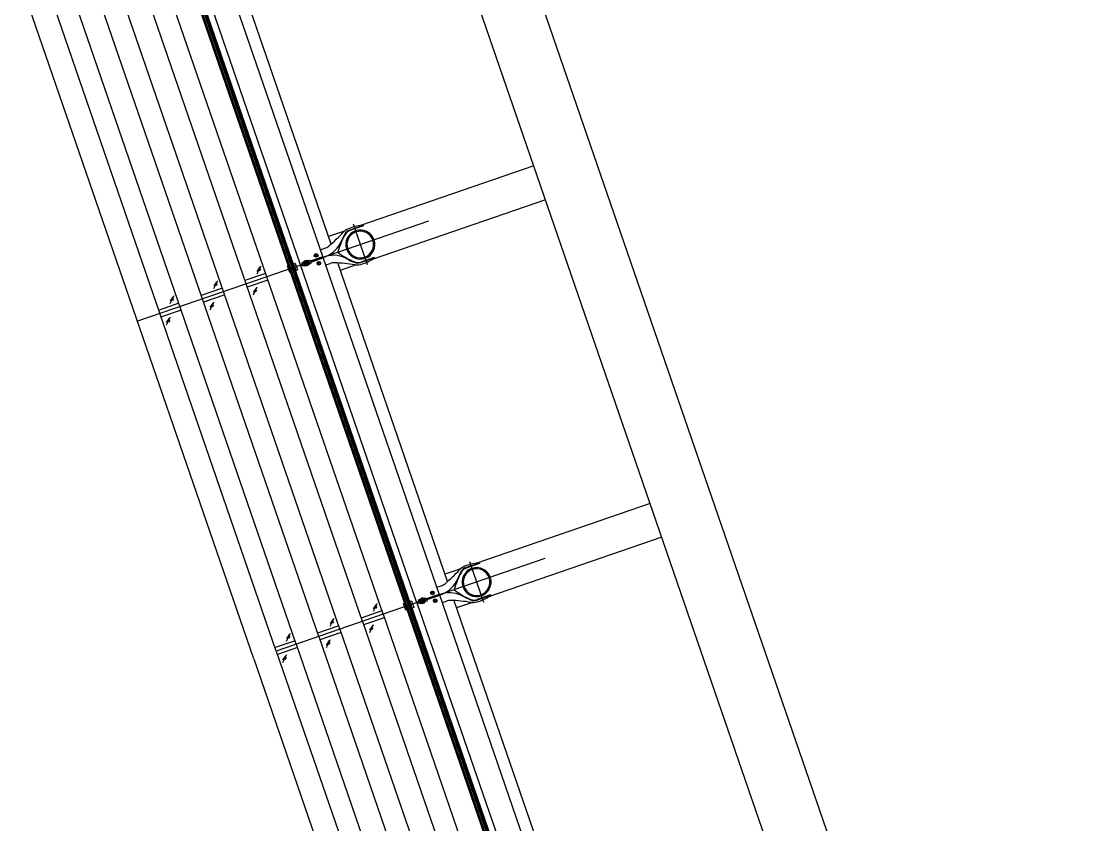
# Model space of a CAD drawing. Extents: x 809487 to 809680, y 818779 to 819225.
# Drawn here: x 809517.71 to 809526.6, y 818992.53 to 818999.28 of the extents above; entities that cross this region are included whole.
import ezdxf

# ---------------------------------------------------------------- set-up
doc = ezdxf.new("R2010")
doc.units = 0
for name, color, linetype in [('MAJ214__', 7, 'Continuous'), ('MAJ270__', 7, 'Continuous'), ('MAJ292__', 7, 'Continuous')]:
    doc.layers.add(name, color=color, linetype=linetype)

msp = doc.modelspace()

# ---------------------------------------------------------------- linework, layer by layer
at = {"layer": 'MAJ214__'}
for p, q in [((809521.0378, 818994.3969), (809519.0844, 819000.0701)), ((809520.0595, 818997.2382), (809520.0737, 818997.2431)), ((809520.0809, 818997.2562), (809520.0705, 818997.2526)), ((809520.0705, 818997.2526), (809520.0737, 818997.2431)), ((809520.1209, 818997.2633), (809520.0901, 818997.2527)), ((809520.091, 818997.2652), (809520.1127, 818997.2727)), ((809520.0916, 818997.2665), (809520.091, 818997.2652)), ((809520.0919, 818997.2624), (809520.091, 818997.2652)), ((809520.1114, 818997.2733), (809520.0916, 818997.2665)), ((809520.0917, 818997.2269), (809520.1357, 818997.242)), ((809520.0919, 818997.2624), (809520.1137, 818997.2699)), ((809520.0938, 818997.263), (809520.0942, 818997.2621)), ((809520.1266, 818997.2468), (809520.0958, 818997.2362)), ((809520.1114, 818997.2733), (809520.1127, 818997.2727)), ((809520.1118, 818997.2692), (809520.1121, 818997.2683)), ((809520.1137, 818997.2699), (809520.1127, 818997.2727)), ((809520.121, 818997.2634), (809520.1286, 818997.266)), ((809520.1262, 818997.2718), (809520.1366, 818997.2754)), ((809520.1343, 818997.2495), (809520.1267, 818997.2469)), ((809520.1464, 818997.247), (809520.136, 818997.2434)), ((809520.1366, 818997.2754), (809520.1399, 818997.2659)), ((809520.2486, 818997.3034), (809520.1399, 818997.2659)), ((809520.2519, 818997.2939), (809520.1431, 818997.2565)), ((809520.1431, 818997.2565), (809520.1464, 818997.247)), ((809520.0628, 818997.2288), (809520.077, 818997.2337)), ((809520.0802, 818997.2242), (809520.077, 818997.2337)), ((809520.0906, 818997.2278), (809520.0802, 818997.2242)), ((809520.0882, 818997.2336), (809520.0958, 818997.2362)), ((809520.1249, 818997.2372), (809520.1032, 818997.2297)), ((809520.1041, 818997.2269), (809520.1032, 818997.2297)), ((809520.1259, 818997.2344), (809520.1041, 818997.2269)), ((809520.1054, 818997.2263), (809520.1041, 818997.2269)), ((809520.1047, 818997.2313), (809520.1049, 818997.2309)), ((809520.1055, 818997.2306), (809520.1049, 818997.2309)), ((809520.1054, 818997.2263), (809520.1253, 818997.2331)), ((809520.1226, 818997.2364), (809520.1229, 818997.2371)), ((809520.1227, 818997.2375), (809520.1229, 818997.2371)), ((809520.1259, 818997.2344), (809520.1249, 818997.2372)), ((809520.1253, 818997.2331), (809520.1259, 818997.2344)), ((809521.0362, 818994.4017), (809521.0504, 818994.4066)), ((809521.0576, 818994.4196), (809521.0472, 818994.416)), ((809521.0472, 818994.416), (809521.0504, 818994.4066)), ((809521.0649, 818994.397), (809521.0725, 818994.3996)), ((809521.0976, 818994.4268), (809521.0668, 818994.4162)), ((809521.0677, 818994.4286), (809521.0894, 818994.4361)), ((809521.0683, 818994.4299), (809521.0677, 818994.4286)), ((809521.0687, 818994.4258), (809521.0677, 818994.4286)), ((809521.0882, 818994.4368), (809521.0683, 818994.4299)), ((809521.0684, 818994.3903), (809521.1124, 818994.4055)), ((809521.0687, 818994.4258), (809521.0904, 818994.4333)), ((809521.0705, 818994.4265), (809521.0709, 818994.4255)), ((809521.1033, 818994.4102), (809521.0725, 818994.3996)), ((809521.1016, 818994.4007), (809521.0799, 818994.3932)), ((809521.0882, 818994.4368), (809521.0894, 818994.4361)), ((809521.0885, 818994.4327), (809521.0888, 818994.4317)), ((809521.0904, 818994.4333), (809521.0894, 818994.4361)), ((809521.0978, 818994.4268), (809521.1054, 818994.4295)), ((809521.0993, 818994.3999), (809521.0996, 818994.4005)), ((809521.0994, 818994.401), (809521.0996, 818994.4005)), ((809521.1026, 818994.3978), (809521.1016, 818994.4007)), ((809521.1029, 818994.4352), (809521.1133, 818994.4388)), ((809521.1111, 818994.4129), (809521.1035, 818994.4103)), ((809521.1231, 818994.4105), (809521.1127, 818994.4069)), ((809521.1133, 818994.4388), (809521.1166, 818994.4294)), ((809521.2253, 818994.4668), (809521.1166, 818994.4294)), ((809521.2286, 818994.4573), (809521.1199, 818994.4199)), ((809521.1199, 818994.4199), (809521.1231, 818994.4105)), ((809521.0378, 818994.3969), (809522.9912, 818988.7238)), ((809521.0395, 818994.3922), (809521.0537, 818994.3971)), ((809521.0569, 818994.3877), (809521.0537, 818994.3971)), ((809521.0674, 818994.3913), (809521.0569, 818994.3877)), ((809521.0809, 818994.3904), (809521.0799, 818994.3932)), ((809521.1026, 818994.3978), (809521.0809, 818994.3904)), ((809521.0821, 818994.3897), (809521.0809, 818994.3904)), ((809521.0815, 818994.3948), (809521.0816, 818994.3943)), ((809521.0822, 818994.394), (809521.0816, 818994.3943)), ((809521.0821, 818994.3897), (809521.102, 818994.3966)), ((809521.102, 818994.3966), (809521.1026, 818994.3978))]:
    msp.add_line(p, q, dxfattribs=at)
for points in [[(809520.5865, 818997.5668), (809520.4737, 818997.528)], [(809520.1251, 818997.2727), (809520.0811, 818997.2576)], [(809520.6803, 818997.2943), (809520.5675, 818997.2555)], [(809521.5632, 818994.7302), (809521.4504, 818994.6914)], [(809521.1018, 818994.4362), (809521.0579, 818994.421)], [(809521.657, 818994.4578), (809521.5442, 818994.4189)]]:
    msp.add_lwpolyline(points, dxfattribs=at)
for centre, radius in [((809520.1916, 818997.3154), 0.0155), ((809520.1916, 818997.3154), 0.0135), ((809520.1916, 818997.3154), 0.0042), ((809520.2144, 818997.2493), 0.0155), ((809520.2144, 818997.2493), 0.0135), ((809520.2144, 818997.2493), 0.0042), ((809521.1683, 818994.4789), 0.0155), ((809521.1683, 818994.4789), 0.0135), ((809521.1683, 818994.4789), 0.0042), ((809521.1911, 818994.4127), 0.0155), ((809521.1911, 818994.4127), 0.0135), ((809521.1911, 818994.4127), 0.0042)]:
    msp.add_circle(centre, radius, dxfattribs=at)
for centre, radius, start, end in [((809520.4995, 818997.4531), 0.0792, 109, 149.96236), ((809520.3771, 818997.4278), 0.02, 326.67541, 338.10407), ((809520.9218, 818997.2089), 0.567, 149.96236, 158.10407), ((809520.1878, 818997.5207), 0.2307, 285.67731, 333.23123), ((809520.1084, 818997.2498), 0.0095, 145.18264, 198.99991), ((809520.1084, 818997.2498), 0.0095, 198.99991, 252.81736), ((809520.1084, 818997.2498), 0.006, 19.00013, 198.99986), ((809520.1084, 818997.2498), 0.006, 198.99986, 19.00013), ((809520.1084, 818997.2498), 0.0109, 101.1265, 116.87349), ((809520.1084, 818997.2498), 0.0095, 19.00008, 71.30512), ((809520.1084, 818997.2498), 0.0095, 326.69488, 19.00008), ((809520.3378, 818997.0852), 0.2307, 64.76877, 112.32268), ((809520.1878, 818997.5207), 0.2307, 285.67731, 292.32268), ((809520.3378, 818997.0852), 0.2307, 105.67731, 112.32268), ((809520.4297, 818997.2749), 0.02, 59.89592, 71.32459), ((809520.7241, 818997.7828), 0.567, 239.89592, 248.03764), ((809520.5417, 818997.3304), 0.0792, 248.03764, 289), ((809520.1084, 818997.2498), 0.0109, 281.1265, 296.87349), ((809521.4762, 818994.6165), 0.0792, 109, 149.96236), ((809521.1646, 818994.6841), 0.2307, 285.67731, 333.23123), ((809521.3538, 818994.5912), 0.02, 326.67541, 338.10407), ((809521.8985, 818994.3723), 0.567, 149.96236, 158.10407), ((809521.0851, 818994.4132), 0.0095, 145.18264, 198.99991), ((809521.0851, 818994.4132), 0.0095, 198.99991, 252.81736), ((809521.0851, 818994.4132), 0.006, 19.00013, 198.99986), ((809521.0851, 818994.4132), 0.006, 198.99986, 19.00013), ((809521.0851, 818994.4132), 0.0109, 101.1265, 116.87349), ((809521.0851, 818994.4132), 0.0109, 281.1265, 296.87349), ((809521.0851, 818994.4132), 0.0095, 19.00008, 71.30512), ((809521.0851, 818994.4132), 0.0095, 326.69488, 19.00008), ((809521.3145, 818994.2487), 0.2307, 64.76877, 112.32268), ((809521.1646, 818994.6841), 0.2307, 285.67731, 292.32268), ((809521.3145, 818994.2487), 0.2307, 105.67731, 112.32268), ((809521.4064, 818994.4384), 0.02, 59.89592, 71.32459), ((809521.7009, 818994.9462), 0.567, 239.89592, 248.03764), ((809521.5184, 818994.4938), 0.0792, 248.03764, 289)]:
    msp.add_arc(centre, radius, start, end, dxfattribs=at)
for points, degree in [([(809520.0809, 818997.2569), (809520.0809, 818997.2569), (809520.0809, 818997.257), (809520.0809, 818997.2571), (809520.0809, 818997.2571), (809520.0809, 818997.2572), (809520.0809, 818997.2572), (809520.0809, 818997.2573), (809520.0809, 818997.2573), (809520.081, 818997.2574), (809520.081, 818997.2574), (809520.081, 818997.2575), (809520.081, 818997.2575), (809520.0811, 818997.2576), (809520.0811, 818997.2576), (809520.0811, 818997.2576)], 3), ([(809520.0817, 818997.2507), (809520.0816, 818997.251), (809520.0815, 818997.2514), (809520.0813, 818997.2522), (809520.0812, 818997.2528), (809520.081, 818997.2539), (809520.081, 818997.2545), (809520.0809, 818997.2556), (809520.0809, 818997.2562), (809520.0809, 818997.2569)], 3), ([(809520.0817, 818997.2507), (809520.0817, 818997.2507), (809520.0817, 818997.2506), (809520.0817, 818997.2506), (809520.0817, 818997.2506), (809520.0817, 818997.2505), (809520.0817, 818997.2505), (809520.0818, 818997.2505)], 3), ([(809520.0825, 818997.2501), (809520.0825, 818997.2501), (809520.0825, 818997.2501), (809520.0825, 818997.2501), (809520.0824, 818997.2501), (809520.0824, 818997.2501), (809520.0823, 818997.2501), (809520.0822, 818997.2501), (809520.0821, 818997.2501), (809520.082, 818997.2502), (809520.0819, 818997.2502), (809520.0818, 818997.2504), (809520.0818, 818997.2504), (809520.0818, 818997.2505)], 3), ([(809520.0825, 818997.2501), (809520.0832, 818997.2504), (809520.0838, 818997.2506), (809520.0854, 818997.2511), (809520.0863, 818997.2514), (809520.0879, 818997.252), (809520.0885, 818997.2522), (809520.0894, 818997.2525), (809520.0898, 818997.2526), (809520.0901, 818997.2527)], 3), ([(809520.0825, 818997.2501), (809520.0834, 818997.2504), (809520.0843, 818997.2507), (809520.0852, 818997.251), (809520.0864, 818997.2515), (809520.0877, 818997.2519), (809520.089, 818997.2524), (809520.0894, 818997.2525), (809520.0897, 818997.2526), (809520.0901, 818997.2527)], 3), ([(809520.0901, 818997.2527), (809520.0901, 818997.2527), (809520.0901, 818997.2527), (809520.0902, 818997.2526), (809520.0902, 818997.2524), (809520.0904, 818997.2518), (809520.0904, 818997.2514), (809520.0906, 818997.2501), (809520.0907, 818997.2491), (809520.0912, 818997.2469), (809520.0915, 818997.2457), (809520.0919, 818997.2444), (809520.092, 818997.2443), (809520.092, 818997.2441)], 3), ([(809520.092, 818997.2441), (809520.0923, 818997.2431), (809520.0927, 818997.2421), (809520.0937, 818997.2402), (809520.0942, 818997.2392), (809520.095, 818997.2379), (809520.0952, 818997.2374), (809520.0956, 818997.2368), (809520.0957, 818997.2366), (809520.0958, 818997.2363), (809520.0958, 818997.2363), (809520.0958, 818997.2362)], 3), ([(809520.1013, 818997.2563), (809520.1013, 818997.2563), (809520.1013, 818997.2563), (809520.1013, 818997.2562), (809520.1012, 818997.2561), (809520.1011, 818997.2559), (809520.101, 818997.2557), (809520.1007, 818997.2554), (809520.1006, 818997.2552), (809520.1005, 818997.255)], 3), ([(809520.1035, 818997.2596), (809520.1023, 818997.2578), (809520.1013, 818997.2563)], 2), ([(809520.11, 818997.2593), (809520.1083, 818997.2599), (809520.1063, 818997.2605)], 2), ([(809520.1115, 818997.2588), (809520.1113, 818997.2589), (809520.1111, 818997.2589), (809520.1107, 818997.2591), (809520.1105, 818997.2591), (809520.1102, 818997.2592), (809520.1101, 818997.2593), (809520.11, 818997.2593), (809520.11, 818997.2593), (809520.11, 818997.2593)], 3), ([(809520.1134, 818997.24), (809520.1145, 818997.2418), (809520.1155, 818997.2433)], 2), ([(809520.1155, 818997.2433), (809520.1155, 818997.2433), (809520.1155, 818997.2433), (809520.1156, 818997.2434), (809520.1156, 818997.2435), (809520.1158, 818997.2437), (809520.1159, 818997.2439), (809520.1161, 818997.2442), (809520.1163, 818997.2444), (809520.1164, 818997.2446)], 3), ([(809520.1209, 818997.2633), (809520.1209, 818997.2634), (809520.121, 818997.2634), (809520.121, 818997.2634)], 2), ([(809520.1209, 818997.2633), (809520.1209, 818997.2634), (809520.121, 818997.2634), (809520.121, 818997.2634)], 2), ([(809520.1249, 818997.2555), (809520.1245, 818997.2565), (809520.1241, 818997.2575), (809520.1232, 818997.2594), (809520.1226, 818997.2604), (809520.1219, 818997.2617), (809520.1216, 818997.2622), (809520.1213, 818997.2628), (809520.1212, 818997.263), (809520.1211, 818997.2633), (809520.1211, 818997.2633), (809520.121, 818997.2634)], 3), ([(809520.1267, 818997.2469), (809520.1267, 818997.2469), (809520.1267, 818997.2469), (809520.1267, 818997.247), (809520.1266, 818997.2472), (809520.1265, 818997.2478), (809520.1264, 818997.2482), (809520.1262, 818997.2494), (809520.1261, 818997.2505), (809520.1257, 818997.2527), (809520.1254, 818997.2539), (809520.1249, 818997.2552), (809520.1249, 818997.2553), (809520.1249, 818997.2555)], 3), ([(809520.1258, 818997.2723), (809520.1262, 818997.2719), (809520.1265, 818997.2714), (809520.1272, 818997.2704), (809520.1275, 818997.2699), (809520.1281, 818997.2689), (809520.1283, 818997.2684), (809520.1287, 818997.2676), (809520.1288, 818997.2673), (809520.1289, 818997.267)], 3), ([(809520.1267, 818997.2469), (809520.1267, 818997.2468), (809520.1266, 818997.2468), (809520.1266, 818997.2468)], 2), ([(809520.129, 818997.2668), (809520.129, 818997.2667), (809520.129, 818997.2667), (809520.129, 818997.2666), (809520.129, 818997.2665), (809520.129, 818997.2664), (809520.129, 818997.2663), (809520.1289, 818997.2662), (809520.1289, 818997.2661), (809520.1288, 818997.2661), (809520.1287, 818997.266), (809520.1286, 818997.266), (809520.1286, 818997.266), (809520.1286, 818997.266)], 3), ([(809520.129, 818997.2668), (809520.129, 818997.2668), (809520.129, 818997.2668), (809520.129, 818997.2668), (809520.129, 818997.2669), (809520.129, 818997.2669), (809520.1289, 818997.2669), (809520.1289, 818997.267)], 3), ([(809520.1343, 818997.2495), (809520.1343, 818997.2495), (809520.1343, 818997.2495), (809520.1344, 818997.2495), (809520.1344, 818997.2495), (809520.1345, 818997.2495), (809520.1345, 818997.2495), (809520.1347, 818997.2495), (809520.1347, 818997.2495), (809520.1349, 818997.2494), (809520.1349, 818997.2494), (809520.135, 818997.2492), (809520.1351, 818997.2492), (809520.1351, 818997.2491)], 3), ([(809520.1352, 818997.2489), (809520.1352, 818997.2489), (809520.1351, 818997.2489), (809520.1351, 818997.249), (809520.1351, 818997.249), (809520.1351, 818997.2491), (809520.1351, 818997.2491), (809520.1351, 818997.2491)], 3), ([(809520.1352, 818997.2489), (809520.1353, 818997.2486), (809520.1353, 818997.2482), (809520.1356, 818997.2474), (809520.1357, 818997.2468), (809520.1358, 818997.2457), (809520.1359, 818997.2451), (809520.136, 818997.244), (809520.136, 818997.2433), (809520.136, 818997.2427)], 3), ([(809520.136, 818997.2427), (809520.136, 818997.2427), (809520.136, 818997.2426), (809520.136, 818997.2425), (809520.136, 818997.2425), (809520.136, 818997.2424), (809520.1359, 818997.2424), (809520.1359, 818997.2423), (809520.1359, 818997.2423), (809520.1359, 818997.2422), (809520.1359, 818997.2422), (809520.1358, 818997.2421), (809520.1358, 818997.2421), (809520.1358, 818997.242), (809520.1357, 818997.242), (809520.1357, 818997.242)], 3), ([(809520.0878, 818997.2328), (809520.0878, 818997.2329), (809520.0878, 818997.2329), (809520.0878, 818997.233), (809520.0878, 818997.2331), (809520.0878, 818997.2332), (809520.0879, 818997.2333), (809520.0879, 818997.2334), (809520.088, 818997.2335), (809520.0881, 818997.2335), (809520.0882, 818997.2336), (809520.0882, 818997.2336), (809520.0882, 818997.2336), (809520.0882, 818997.2336)], 3), ([(809520.0878, 818997.2328), (809520.0878, 818997.2328), (809520.0879, 818997.2328), (809520.0879, 818997.2328), (809520.0879, 818997.2327), (809520.0879, 818997.2327), (809520.0879, 818997.2326), (809520.0879, 818997.2326)], 3), ([(809520.091, 818997.2273), (809520.0907, 818997.2277), (809520.0903, 818997.2282), (809520.0897, 818997.2292), (809520.0894, 818997.2297), (809520.0888, 818997.2307), (809520.0885, 818997.2312), (809520.0882, 818997.232), (809520.088, 818997.2323), (809520.0879, 818997.2326)], 3), ([(809520.0917, 818997.2269), (809520.0917, 818997.2269), (809520.0917, 818997.2268), (809520.0916, 818997.2269), (809520.0915, 818997.2269), (809520.0915, 818997.2269), (809520.0914, 818997.2269), (809520.0914, 818997.227), (809520.0913, 818997.227), (809520.0913, 818997.227), (809520.0913, 818997.227), (809520.0912, 818997.2271), (809520.0912, 818997.2271), (809520.0911, 818997.2272), (809520.0911, 818997.2272), (809520.091, 818997.2273)], 3), ([(809520.1054, 818997.2408), (809520.1056, 818997.2407), (809520.1058, 818997.2407), (809520.1062, 818997.2405), (809520.1064, 818997.2405), (809520.1066, 818997.2404), (809520.1067, 818997.2403), (809520.1068, 818997.2403), (809520.1068, 818997.2403), (809520.1069, 818997.2403)], 3), ([(809520.1069, 818997.2403), (809520.1086, 818997.2397), (809520.1105, 818997.2391)], 2), ([(809521.0576, 818994.4203), (809521.0576, 818994.4204), (809521.0576, 818994.4204), (809521.0576, 818994.4205), (809521.0576, 818994.4206), (809521.0576, 818994.4207), (809521.0576, 818994.4207), (809521.0576, 818994.4208), (809521.0577, 818994.4208), (809521.0577, 818994.4208), (809521.0577, 818994.4209), (809521.0577, 818994.4209), (809521.0578, 818994.421), (809521.0578, 818994.421), (809521.0578, 818994.421), (809521.0579, 818994.421)], 3), ([(809521.0584, 818994.4142), (809521.0583, 818994.4145), (809521.0582, 818994.4148), (809521.058, 818994.4157), (809521.0579, 818994.4162), (809521.0577, 818994.4173), (809521.0577, 818994.4179), (809521.0576, 818994.4191), (809521.0576, 818994.4197), (809521.0576, 818994.4203)], 3), ([(809521.0584, 818994.4142), (809521.0584, 818994.4141), (809521.0584, 818994.4141), (809521.0584, 818994.414), (809521.0584, 818994.414), (809521.0585, 818994.414), (809521.0585, 818994.414), (809521.0585, 818994.414)], 3), ([(809521.0592, 818994.4136), (809521.0592, 818994.4136), (809521.0592, 818994.4136), (809521.0592, 818994.4136), (809521.0592, 818994.4136), (809521.0591, 818994.4135), (809521.059, 818994.4135), (809521.0589, 818994.4136), (809521.0588, 818994.4136), (809521.0587, 818994.4136), (809521.0586, 818994.4137), (809521.0585, 818994.4138), (809521.0585, 818994.4139), (809521.0585, 818994.414)], 3), ([(809521.0592, 818994.4136), (809521.0599, 818994.4138), (809521.0605, 818994.414), (809521.0621, 818994.4146), (809521.0631, 818994.4149), (809521.0646, 818994.4154), (809521.0652, 818994.4156), (809521.0662, 818994.416), (809521.0665, 818994.4161), (809521.0668, 818994.4162)], 3), ([(809521.0592, 818994.4136), (809521.0601, 818994.4139), (809521.061, 818994.4142), (809521.0619, 818994.4145), (809521.0631, 818994.4149), (809521.0644, 818994.4154), (809521.0657, 818994.4158), (809521.0661, 818994.4159), (809521.0664, 818994.4161), (809521.0668, 818994.4162)], 3), ([(809521.0668, 818994.4162), (809521.0668, 818994.4162), (809521.0668, 818994.4162), (809521.0669, 818994.416), (809521.067, 818994.4158), (809521.0671, 818994.4152), (809521.0671, 818994.4148), (809521.0673, 818994.4136), (809521.0675, 818994.4126), (809521.0679, 818994.4103), (809521.0682, 818994.4091), (809521.0686, 818994.4078), (809521.0687, 818994.4077), (809521.0687, 818994.4076)], 3), ([(809521.0687, 818994.4076), (809521.0691, 818994.4066), (809521.0695, 818994.4056), (809521.0704, 818994.4036), (809521.0709, 818994.4027), (809521.0717, 818994.4014), (809521.072, 818994.4009), (809521.0723, 818994.4002), (809521.0724, 818994.4), (809521.0725, 818994.3998), (809521.0725, 818994.3997), (809521.0725, 818994.3996)], 3), ([(809521.0781, 818994.4198), (809521.0781, 818994.4198), (809521.078, 818994.4197), (809521.078, 818994.4197), (809521.0779, 818994.4196), (809521.0778, 818994.4193), (809521.0777, 818994.4192), (809521.0774, 818994.4188), (809521.0773, 818994.4186), (809521.0772, 818994.4185)], 3), ([(809521.0802, 818994.423), (809521.0791, 818994.4213), (809521.0781, 818994.4198)], 2), ([(809521.0821, 818994.4042), (809521.0823, 818994.4042), (809521.0825, 818994.4041), (809521.0829, 818994.404), (809521.0831, 818994.4039), (809521.0834, 818994.4038), (809521.0834, 818994.4038), (809521.0835, 818994.4038), (809521.0836, 818994.4038), (809521.0836, 818994.4037)], 3), ([(809521.0867, 818994.4227), (809521.085, 818994.4233), (809521.083, 818994.424)], 2), ([(809521.0836, 818994.4037), (809521.0853, 818994.4032), (809521.0873, 818994.4025)], 2), ([(809521.0882, 818994.4222), (809521.088, 818994.4223), (809521.0878, 818994.4224), (809521.0874, 818994.4225), (809521.0872, 818994.4226), (809521.0869, 818994.4227), (809521.0868, 818994.4227), (809521.0868, 818994.4227), (809521.0867, 818994.4227), (809521.0867, 818994.4227)], 3), ([(809521.0901, 818994.4035), (809521.0912, 818994.4052), (809521.0922, 818994.4067)], 2), ([(809521.0922, 818994.4067), (809521.0922, 818994.4067), (809521.0923, 818994.4068), (809521.0923, 818994.4068), (809521.0924, 818994.4069), (809521.0925, 818994.4071), (809521.0926, 818994.4073), (809521.0929, 818994.4077), (809521.093, 818994.4079), (809521.0931, 818994.408)], 3), ([(809521.0976, 818994.4268), (809521.0977, 818994.4268), (809521.0977, 818994.4268), (809521.0978, 818994.4268)], 2), ([(809521.0976, 818994.4268), (809521.0977, 818994.4268), (809521.0977, 818994.4268), (809521.0978, 818994.4268)], 2), ([(809521.1016, 818994.4189), (809521.1012, 818994.4199), (809521.1008, 818994.4209), (809521.0999, 818994.4229), (809521.0994, 818994.4238), (809521.0986, 818994.4251), (809521.0983, 818994.4256), (809521.098, 818994.4263), (809521.0979, 818994.4265), (809521.0978, 818994.4267), (809521.0978, 818994.4268), (809521.0978, 818994.4268)], 3), ([(809521.1035, 818994.4103), (809521.1035, 818994.4103), (809521.1034, 818994.4103), (809521.1034, 818994.4105), (809521.1033, 818994.4107), (809521.1032, 818994.4113), (809521.1031, 818994.4116), (809521.103, 818994.4129), (809521.1028, 818994.4139), (809521.1024, 818994.4162), (809521.1021, 818994.4174), (809521.1017, 818994.4187), (809521.1016, 818994.4188), (809521.1016, 818994.4189)], 3), ([(809521.1025, 818994.4358), (809521.1029, 818994.4353), (809521.1033, 818994.4348), (809521.1039, 818994.4338), (809521.1042, 818994.4333), (809521.1048, 818994.4324), (809521.105, 818994.4319), (809521.1054, 818994.4311), (809521.1055, 818994.4307), (809521.1057, 818994.4304)], 3), ([(809521.1035, 818994.4103), (809521.1034, 818994.4103), (809521.1034, 818994.4103), (809521.1033, 818994.4102)], 2), ([(809521.1057, 818994.4302), (809521.1057, 818994.4302), (809521.1057, 818994.4302), (809521.1058, 818994.4301), (809521.1058, 818994.43), (809521.1057, 818994.4298), (809521.1057, 818994.4298), (809521.1056, 818994.4296), (809521.1056, 818994.4296), (809521.1055, 818994.4295), (809521.1054, 818994.4295), (809521.1054, 818994.4295), (809521.1054, 818994.4295), (809521.1054, 818994.4295)], 3), ([(809521.1057, 818994.4302), (809521.1057, 818994.4302), (809521.1057, 818994.4303), (809521.1057, 818994.4303), (809521.1057, 818994.4303), (809521.1057, 818994.4304), (809521.1057, 818994.4304), (809521.1057, 818994.4304)], 3), ([(809521.1111, 818994.4129), (809521.1111, 818994.4129), (809521.1111, 818994.4129), (809521.1111, 818994.4129), (809521.1111, 818994.4129), (809521.1112, 818994.4129), (809521.1113, 818994.4129), (809521.1114, 818994.4129), (809521.1114, 818994.4129), (809521.1116, 818994.4128), (809521.1116, 818994.4128), (809521.1118, 818994.4127), (809521.1118, 818994.4126), (809521.1118, 818994.4125)], 3), ([(809521.1119, 818994.4123), (809521.1119, 818994.4124), (809521.1119, 818994.4124), (809521.1118, 818994.4125), (809521.1118, 818994.4125), (809521.1118, 818994.4125), (809521.1118, 818994.4125), (809521.1118, 818994.4125)], 3), ([(809521.1119, 818994.4123), (809521.112, 818994.412), (809521.1121, 818994.4117), (809521.1123, 818994.4108), (809521.1124, 818994.4103), (809521.1125, 818994.4092), (809521.1126, 818994.4086), (809521.1127, 818994.4074), (809521.1127, 818994.4068), (809521.1127, 818994.4062)], 3), ([(809521.1127, 818994.4062), (809521.1127, 818994.4061), (809521.1127, 818994.4061), (809521.1127, 818994.406), (809521.1127, 818994.4059), (809521.1127, 818994.4058), (809521.1127, 818994.4058), (809521.1126, 818994.4057), (809521.1126, 818994.4057), (809521.1126, 818994.4057), (809521.1126, 818994.4056), (809521.1125, 818994.4056), (809521.1125, 818994.4055), (809521.1125, 818994.4055), (809521.1124, 818994.4055), (809521.1124, 818994.4055)], 3), ([(809521.0646, 818994.3963), (809521.0645, 818994.3963), (809521.0645, 818994.3963), (809521.0645, 818994.3964), (809521.0645, 818994.3965), (809521.0646, 818994.3967), (809521.0646, 818994.3967), (809521.0647, 818994.3969), (809521.0647, 818994.3969), (809521.0648, 818994.397), (809521.0649, 818994.397), (809521.0649, 818994.397), (809521.0649, 818994.397), (809521.0649, 818994.397)], 3), ([(809521.0646, 818994.3963), (809521.0646, 818994.3963), (809521.0646, 818994.3962), (809521.0646, 818994.3962), (809521.0646, 818994.3962), (809521.0646, 818994.3961), (809521.0646, 818994.3961), (809521.0646, 818994.3961)], 3), ([(809521.0678, 818994.3907), (809521.0674, 818994.3912), (809521.067, 818994.3917), (809521.0664, 818994.3927), (809521.0661, 818994.3932), (809521.0655, 818994.3941), (809521.0653, 818994.3946), (809521.0649, 818994.3954), (809521.0648, 818994.3958), (809521.0646, 818994.3961)], 3), ([(809521.0684, 818994.3903), (809521.0684, 818994.3903), (809521.0684, 818994.3903), (809521.0683, 818994.3903), (809521.0683, 818994.3903), (809521.0682, 818994.3904), (809521.0682, 818994.3904), (809521.0681, 818994.3904), (809521.0681, 818994.3904), (809521.068, 818994.3905), (809521.068, 818994.3905), (809521.0679, 818994.3905), (809521.0679, 818994.3906), (809521.0678, 818994.3906), (809521.0678, 818994.3907), (809521.0678, 818994.3907)], 3)]:
    msp.add_open_spline(points, degree=degree, dxfattribs=at)
at = {"layer": 'MAJ270__'}
for p, q in [((809521.1356, 818997.6035), (809519.761, 818997.1302)), ((809520.5027, 818997.579), (809520.6201, 818997.2381)), ((809522.1123, 818994.7669), (809520.7377, 818994.2936)), ((809521.4794, 818994.7424), (809521.5968, 818994.4015))]:
    msp.add_line(p, q, dxfattribs=at)
at = {"layer": 'MAJ292__'}
for p, q in [((809520.453, 819004.1743), (809526.5965, 818986.3322)), ((809519.9727, 819004.0089), (809526.1162, 818986.1668)), ((809521.2269, 818994.4621), (809519.1661, 819000.4472)), ((809520.3174, 818997.4107), (809519.3954, 819000.0882)), ((809520.9433, 818994.3644), (809518.9898, 819000.0375)), ((809520.9548, 818994.3684), (809519.0014, 819000.0415)), ((809520.9662, 818994.3723), (809519.0128, 819000.0454)), ((809520.9756, 818994.3755), (809519.0222, 819000.0486)), ((809520.9763, 818994.3758), (809519.0229, 819000.0489)), ((809520.9858, 818994.379), (809519.0324, 819000.0522)), ((809520.5797, 818994.2392), (809518.6263, 818999.9123)), ((809520.7542, 818994.2993), (809518.8007, 818999.9724)), ((809520.3906, 818994.1741), (809518.4372, 818999.8472)), ((809520.213, 818994.1129), (809518.2596, 818999.786)), ((809519.8565, 818993.9902), (809517.9031, 818999.6633)), ((809520.0239, 818994.0478), (809518.0705, 818999.7209)), ((809519.6674, 818993.9251), (809517.714, 818999.5982)), ((809522.0192, 818998.0664), (809520.5641, 818997.5653)), ((809522.1169, 818997.7827), (809520.6617, 818997.2817)), ((809520.4292, 818997.5189), (809520.2959, 818997.473)), ((809521.2941, 818994.5742), (809520.3722, 818997.2516)), ((809519.7674, 818997.1641), (809519.5932, 818997.1041)), ((809519.7264, 818997.2256), (809519.6938, 818997.1581)), ((809519.7188, 818997.2177), (809519.6944, 818997.1809)), ((809519.7235, 818997.2013), (809519.7142, 818997.185)), ((809520.0247, 818997.221), (809519.9592, 818997.1984)), ((809520.0247, 818997.221), (809519.9592, 818997.1984)), ((809520.0091, 818997.2156), (809519.9666, 818997.2009)), ((809520.0091, 818997.2156), (809519.9666, 818997.2009)), ((809520.5269, 818997.2352), (809520.3936, 818997.1893)), ((809519.7771, 818997.1357), (809518.6907, 818996.7616)), ((809519.3632, 818997.1005), (809519.3306, 818997.0331)), ((809519.3556, 818997.0926), (809519.3311, 818997.0559)), ((809519.3603, 818997.0762), (809519.351, 818997.0599)), ((809519.7869, 818997.1074), (809519.6128, 818997.0474)), ((809519.4041, 818997.039), (809519.2265, 818996.9779)), ((809519.4237, 818996.9823), (809519.246, 818996.9211)), ((809519.6945, 818997.0472), (809519.6619, 818996.9798)), ((809519.6869, 818997.0393), (809519.6625, 818997.0026)), ((809519.6916, 818997.0229), (809519.6823, 818997.0066)), ((809519.0374, 818996.9127), (809518.8718, 818996.8557)), ((809518.9964, 818996.9742), (809518.9638, 818996.9068)), ((809518.9889, 818996.9663), (809518.9644, 818996.9296)), ((809518.9936, 818996.9499), (809518.9842, 818996.9337)), ((809519.3313, 818996.9222), (809519.2987, 818996.8547)), ((809519.3237, 818996.9143), (809519.2993, 818996.8775)), ((809519.3284, 818996.8979), (809519.3191, 818996.8816)), ((809519.0569, 818996.856), (809518.8913, 818996.799)), ((809518.9645, 818996.7959), (809518.9319, 818996.7284)), ((809518.957, 818996.788), (809518.9325, 818996.7512)), ((809518.9617, 818996.7716), (809518.9524, 818996.7553)), ((809522.9959, 818995.2298), (809521.5408, 818994.7288)), ((809523.0936, 818994.9462), (809521.6384, 818994.4451)), ((809521.4059, 818994.6824), (809521.2726, 818994.6364)), ((809521.2269, 818994.4621), (809523.3854, 818988.1933)), ((809521.3489, 818994.4151), (809522.2708, 818991.7376)), ((809520.7441, 818994.3275), (809520.5699, 818994.2676)), ((809520.7031, 818994.389), (809520.6705, 818994.3216)), ((809520.6955, 818994.3811), (809520.6711, 818994.3444)), ((809520.7002, 818994.3647), (809520.6909, 818994.3484)), ((809521.0014, 818994.3844), (809520.9359, 818994.3619)), ((809521.0014, 818994.3844), (809520.9359, 818994.3619)), ((809520.9858, 818994.379), (809520.9433, 818994.3644)), ((809520.9858, 818994.379), (809520.9433, 818994.3644)), ((809520.9433, 818994.3644), (809522.8967, 818988.6913)), ((809520.9548, 818994.3684), (809522.9082, 818988.6953)), ((809520.9662, 818994.3723), (809522.9196, 818988.6992)), ((809520.9756, 818994.3755), (809522.929, 818988.7024)), ((809520.9763, 818994.3758), (809522.9298, 818988.7027)), ((809520.9858, 818994.379), (809522.9392, 818988.7059)), ((809521.5036, 818994.3987), (809521.3703, 818994.3528)), ((809520.7538, 818994.2992), (809519.8565, 818993.9902)), ((809520.3399, 818994.264), (809520.3073, 818994.1965)), ((809520.3323, 818994.2561), (809520.3078, 818994.2193)), ((809520.337, 818994.2397), (809520.3277, 818994.2234)), ((809520.5797, 818994.2392), (809522.5331, 818988.5661)), ((809520.7636, 818994.2708), (809520.5895, 818994.2108)), ((809520.7542, 818994.2993), (809522.7076, 818988.6262)), ((809519.9731, 818994.1377), (809519.9405, 818994.0702)), ((809520.3808, 818994.2025), (809520.2032, 818994.1413)), ((809520.4004, 818994.1457), (809520.2227, 818994.0846)), ((809520.3906, 818994.1741), (809522.344, 818988.501)), ((809520.6712, 818994.2107), (809520.6386, 818994.1432)), ((809520.6636, 818994.2028), (809520.6392, 818994.166)), ((809520.6684, 818994.1864), (809520.659, 818994.1701)), ((809520.0141, 818994.0762), (809519.8485, 818994.0192)), ((809519.9656, 818994.1298), (809519.9411, 818994.093)), ((809519.9703, 818994.1134), (809519.961, 818994.0971)), ((809520.0239, 818994.0478), (809521.9773, 818988.3747)), ((809520.213, 818994.1129), (809522.1664, 818988.4398)), ((809520.308, 818994.0856), (809520.2754, 818994.0182)), ((809520.3004, 818994.0777), (809520.276, 818994.041)), ((809520.3051, 818994.0613), (809520.2958, 818994.045)), ((809519.8565, 818993.9902), (809521.8099, 818988.3171)), ((809520.0336, 818994.0195), (809519.868, 818993.9624)), ((809519.9412, 818993.9593), (809519.9087, 818993.8919)), ((809519.6674, 818993.9251), (809521.6208, 818988.252)), ((809519.9337, 818993.9514), (809519.9092, 818993.9147)), ((809519.9384, 818993.935), (809519.9291, 818993.9187))]:
    msp.add_line(p, q, dxfattribs=at)
for points in [[(809520.5865, 818997.5668), (809520.5878, 818997.5628), (809520.475, 818997.524)], [(809520.2282, 818997.3624), (809520.2651, 818997.3751)], [(809520.0027, 818997.2451), (809520.015, 818997.2493), (809520.0345, 818997.1926), (809520.0222, 818997.1884), (809520.0149, 818997.2097), (809519.969, 818997.1939), (809519.9763, 818997.1726), (809519.969, 818997.1701), (809519.9495, 818997.2268), (809519.9568, 818997.2293), (809519.9641, 818997.208), (809520.01, 818997.2238), (809520.0027, 818997.2451)], [(809520.0027, 818997.2451), (809520.015, 818997.2493), (809520.0345, 818997.1926), (809520.0222, 818997.1884), (809520.0149, 818997.2097), (809519.969, 818997.1939), (809519.9763, 818997.1726), (809519.969, 818997.1701), (809519.9495, 818997.2268), (809519.9568, 818997.2293), (809519.9641, 818997.208), (809520.01, 818997.2238), (809520.0027, 818997.2451)], [(809520.2722, 818997.2348), (809520.309, 818997.2475)], [(809520.6803, 818997.2943), (809520.6789, 818997.2983), (809520.5661, 818997.2595)], [(809521.5632, 818994.7302), (809521.5646, 818994.7263), (809521.4518, 818994.6874)], [(809521.2049, 818994.5259), (809521.2418, 818994.5386)], [(809520.9794, 818994.4086), (809520.9917, 818994.4128), (809521.0112, 818994.3561), (809520.9989, 818994.3518), (809520.9916, 818994.3731), (809520.9457, 818994.3573), (809520.953, 818994.336), (809520.9457, 818994.3335), (809520.9262, 818994.3902), (809520.9335, 818994.3928), (809520.9408, 818994.3715), (809520.9867, 818994.3873), (809520.9794, 818994.4086)], [(809520.9794, 818994.4086), (809520.9917, 818994.4128), (809521.0112, 818994.3561), (809520.9989, 818994.3518), (809520.9916, 818994.3731), (809520.9457, 818994.3573), (809520.953, 818994.336), (809520.9457, 818994.3335), (809520.9262, 818994.3902), (809520.9335, 818994.3928), (809520.9408, 818994.3715), (809520.9867, 818994.3873), (809520.9794, 818994.4086)], [(809521.2489, 818994.3982), (809521.2857, 818994.4109)], [(809521.657, 818994.4578), (809521.6556, 818994.4618), (809521.5428, 818994.4229)]]:
    msp.add_lwpolyline(points, dxfattribs=at)
for centre, radius, start, end in [((809519.434, 818998.4186), 1.3402, 310.07845, 317.42579), ((809520.4357, 818997.4984), 0.02, 130.39607, 137.42579), ((809520.5344, 818997.3823), 0.1724, 109.2751, 130.39607), ((809520.4995, 818997.4531), 0.075, 109, 149.96236), ((809520.5622, 818997.4061), 0.122, 19, 199), ((809520.5622, 818997.4061), 0.112, 19, 199), ((809520.5975, 818997.2277), 0.3393, 91.86071, 110.70605), ((809520.9218, 818997.2089), 0.5628, 149.96236, 166.36786), ((809520.5622, 818997.4061), 0.122, 199, 19), ((809520.5622, 818997.4061), 0.112, 199, 19), ((809520.2325, 818997.4697), 0.1, 289, 310.07845), ((809520.7241, 818997.7828), 0.5628, 231.63214, 248.03764), ((809520.3416, 818997.1529), 0.1, 87.92155, 109), ((809520.2966, 818995.9135), 1.3402, 80.57421, 87.92155), ((809520.5417, 818997.3304), 0.075, 248.03764, 289), ((809520.5257, 818997.4076), 0.1724, 267.60393, 288.72489), ((809520.4802, 818997.5683), 0.3393, 287.29394, 306.13928), ((809520.5194, 818997.2554), 0.02, 260.57421, 267.60393), ((809520.4107, 818995.5821), 1.3402, 310.07845, 317.42579), ((809521.4124, 818994.6618), 0.02, 130.39607, 137.42579), ((809521.5111, 818994.5458), 0.1724, 109.2751, 130.39607), ((809521.4762, 818994.6165), 0.075, 109, 149.96236), ((809521.5389, 818994.5695), 0.122, 19, 199), ((809521.5389, 818994.5695), 0.112, 19, 199), ((809521.5742, 818994.3911), 0.3393, 91.86071, 110.70605), ((809521.8985, 818994.3723), 0.5628, 149.96236, 166.36786), ((809521.5389, 818994.5695), 0.122, 199, 19), ((809521.5389, 818994.5695), 0.112, 199, 19), ((809521.2092, 818994.6331), 0.1, 289, 310.07845), ((809521.7009, 818994.9462), 0.5628, 231.63214, 248.03764), ((809521.3183, 818994.3164), 0.1, 87.92155, 109), ((809521.2733, 818993.077), 1.3402, 80.57421, 87.92155), ((809521.5184, 818994.4938), 0.075, 248.03764, 289), ((809521.4961, 818994.4188), 0.02, 260.57421, 267.60393), ((809521.5024, 818994.5711), 0.1724, 267.60393, 288.72489), ((809521.4569, 818994.7318), 0.3393, 287.29394, 306.13928)]:
    msp.add_arc(centre, radius, start, end, dxfattribs=at)
for points in [[(809520.1251, 818997.2727), (809520.1252, 818997.2727), (809520.1252, 818997.2727), (809520.1253, 818997.2727), (809520.1253, 818997.2727), (809520.1254, 818997.2727), (809520.1254, 818997.2727), (809520.1255, 818997.2726), (809520.1255, 818997.2726), (809520.1256, 818997.2726), (809520.1256, 818997.2726), (809520.1256, 818997.2725), (809520.1257, 818997.2725), (809520.1257, 818997.2724), (809520.1258, 818997.2724), (809520.1258, 818997.2723)], [(809521.1018, 818994.4362), (809521.1019, 818994.4362), (809521.1019, 818994.4362), (809521.102, 818994.4362), (809521.102, 818994.4362), (809521.1021, 818994.4361), (809521.1021, 818994.4361), (809521.1022, 818994.4361), (809521.1022, 818994.4361), (809521.1023, 818994.436), (809521.1023, 818994.436), (809521.1024, 818994.436), (809521.1024, 818994.4359), (809521.1025, 818994.4359), (809521.1025, 818994.4358), (809521.1025, 818994.4358)]]:
    msp.add_open_spline(points, degree=3, dxfattribs=at)

doc.saveas('drawing.dxf')
